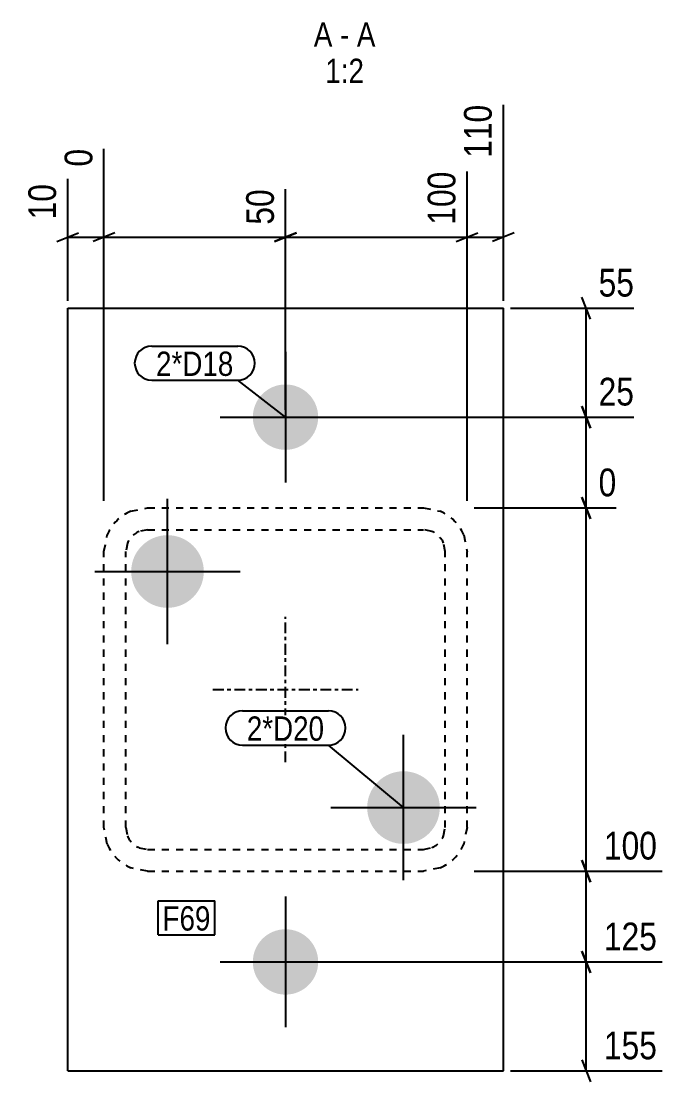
# Model space of a CAD drawing. Header units: millimetres. Extents: x -80 to 34240, y 3 to 819.
# Drawn here: x 15704.8 to 15881.6, y 4.8 to 296.8 of the extents above; entities that cross this region are included whole.
import ezdxf

# ---------------------------------------------------------------- set-up
doc = ezdxf.new("R2010")
doc.units = ezdxf.units.MM
doc.linetypes.add('DXK_LINE_DOT2', pattern=[3.9198, 1.9599, -1.9599])
doc.linetypes.add('DXK_LINE_DOT3', pattern=[5.9187, 2.979, -0.9799, 0.9799, -0.9799])
for name, color, linetype in [('MÅLSÆTNING', 7, 'Continuous'), ('STÅL', 7, 'Continuous'), ('TEKST', 7, 'Continuous')]:
    doc.layers.add(name, color=color, linetype=linetype)
doc.styles.add('Arial Narrow', font='ARIALN.TTF', dxfattribs={"height": 0.2})

msp = doc.modelspace()

# ---------------------------------------------------------------- hatches: boundary and pattern name
at = {"layer": 'STÅL', "linetype": 'Continuous'}
for points in [[(15777.65, 196.8, -1), (15777.65, 178.8, -1)], [(15735.15, 145.3, -1), (15755.15, 145.3, -1)], [(15800.15, 80.3, -1), (15820.15, 80.3, -1)], [(15777.65, 46.8, -1), (15777.65, 28.8, -1)]]:
    msp.add_hatch(color=96, dxfattribs=at).paths.add_polyline_path(points)

# ---------------------------------------------------------------- linework, layer by layer
at = {"layer": 'MÅLSÆTNING', "color": 7, "linetype": 'Continuous'}
for p, q in [((15837.65, 219.8), (15837.65, 273.81)), ((15727.65, 164.8), (15727.65, 261.66)), ((15727.65, 164.8), (15727.65, 261.66)), ((15827.65, 164.8), (15827.65, 255.41)), ((15827.65, 164.8), (15827.65, 255.41)), ((15717.65, 219.8), (15717.65, 253.45)), ((15777.65, 189.8), (15777.65, 250.54)), ((15777.65, 189.8), (15777.65, 250.54)), ((15714.65, 236.19), (15720.65, 238.59)), ((15717.65, 237.39), (15727.65, 237.39)), ((15730.65, 238.59), (15724.65, 236.19)), ((15730.65, 238.59), (15724.65, 236.19)), ((15727.65, 237.39), (15777.65, 237.39)), ((15774.65, 236.19), (15780.65, 238.59)), ((15777.65, 237.39), (15827.65, 237.39)), ((15824.65, 236.19), (15830.65, 238.59)), ((15824.65, 236.19), (15830.65, 238.59)), ((15827.65, 237.39), (15837.65, 237.39)), ((15840.65, 238.59), (15834.65, 236.19)), ((15861.69, 214.8), (15859.29, 220.8)), ((15839.65, 217.8), (15873.64, 217.8)), ((15860.49, 187.8), (15860.49, 217.8)), ((15859.29, 190.8), (15861.69, 184.8)), ((15861.69, 184.8), (15859.29, 190.8)), ((15779.65, 187.8), (15873.64, 187.8)), ((15779.65, 187.8), (15873.64, 187.8)), ((15860.49, 162.8), (15860.49, 187.8)), ((15859.29, 165.8), (15861.69, 159.8)), ((15861.69, 159.8), (15859.29, 165.8)), ((15829.65, 162.8), (15868.77, 162.8)), ((15829.65, 162.8), (15868.77, 162.8)), ((15860.49, 62.8), (15860.49, 162.8)), ((15861.69, 59.8), (15859.29, 65.8)), ((15859.29, 65.8), (15861.69, 59.8)), ((15829.65, 62.8), (15881.43, 62.8)), ((15829.65, 62.8), (15881.43, 62.8)), ((15860.49, 37.8), (15860.49, 62.8)), ((15859.29, 40.8), (15861.69, 34.8)), ((15861.69, 34.8), (15859.29, 40.8)), ((15779.65, 37.8), (15881.43, 37.8)), ((15779.65, 37.8), (15881.43, 37.8)), ((15860.49, 7.8), (15860.49, 37.8)), ((15859.29, 10.8), (15861.69, 4.8)), ((15839.65, 7.8), (15881.43, 7.8))]:
    msp.add_line(p, q, dxfattribs=at)
at = {"layer": 'STÅL', "color": 2, "linetype": 'Continuous'}
for p, q in [((15717.65, 7.8), (15717.65, 217.8)), ((15717.65, 217.8), (15837.65, 217.8)), ((15837.65, 7.8), (15837.65, 217.8)), ((15717.65, 7.8), (15837.65, 7.8))]:
    msp.add_line(p, q, dxfattribs=at)
at = {"layer": 'STÅL', "color": 96, "linetype": 'Continuous'}
for p, q in [((15777.65, 205.8), (15777.65, 169.8)), ((15759.65, 187.8), (15795.65, 187.8)), ((15745.15, 125.3), (15745.15, 165.3)), ((15725.15, 145.3), (15765.15, 145.3)), ((15810.15, 60.3), (15810.15, 100.3)), ((15790.15, 80.3), (15830.15, 80.3)), ((15777.65, 55.8), (15777.65, 19.8)), ((15759.65, 37.8), (15795.65, 37.8))]:
    msp.add_line(p, q, dxfattribs=at)
at = {"layer": 'STÅL', "color": 7, "linetype": 'DXK_LINE_DOT2'}
for p, q in [((15735.05, 161.89), (15739.65, 162.8)), ((15739.65, 162.8), (15815.65, 162.8)), ((15815.65, 162.8), (15820.24, 161.89)), ((15727.65, 150.8), (15728.56, 155.39)), ((15739.65, 156.8), (15737.35, 156.34)), ((15739.65, 156.8), (15815.65, 156.8)), ((15817.94, 156.34), (15815.65, 156.8)), ((15826.73, 155.39), (15827.65, 150.8)), ((15734.1, 153.1), (15733.65, 150.8)), ((15821.65, 150.8), (15821.19, 153.1)), ((15727.65, 74.8), (15727.65, 150.8)), ((15733.65, 74.8), (15733.65, 150.8)), ((15821.65, 74.8), (15821.65, 150.8)), ((15827.65, 74.8), (15827.65, 150.8)), ((15728.56, 70.21), (15727.65, 74.8)), ((15733.65, 74.8), (15734.1, 72.5)), ((15821.19, 72.5), (15821.65, 74.8)), ((15827.65, 74.8), (15826.73, 70.21)), ((15737.35, 69.26), (15739.65, 68.8)), ((15739.65, 68.8), (15815.65, 68.8)), ((15815.65, 68.8), (15817.94, 69.26)), ((15739.65, 62.8), (15735.05, 63.71)), ((15739.65, 62.8), (15815.65, 62.8)), ((15820.24, 63.71), (15815.65, 62.8))]:
    msp.add_line(p, q, dxfattribs=at)
at = {"layer": 'STÅL', "color": 7, "linetype": 'DXK_LINE_DOT3'}
for p, q in [((15777.65, 92.8), (15777.65, 132.8)), ((15757.65, 112.8), (15797.65, 112.8))]:
    msp.add_line(p, q, dxfattribs=at)
at = {"layer": 'STÅL', "color": 7, "linetype": 'DXK_LINE_DOT2'}
for centre, radius, start, end in [((15739.65, 150.8), 12, 112.5, 157.5), ((15815.65, 150.8), 12, 22.5, 67.5), ((15739.65, 150.8), 6, 112.5, 157.5), ((15815.65, 150.8), 6, 22.5, 67.5), ((15739.65, 74.8), 12, 202.5, 247.5), ((15739.65, 74.8), 6, 202.5, 247.5), ((15815.65, 74.8), 6, 292.5, 337.5), ((15815.65, 74.8), 12, 292.5, 337.5)]:
    msp.add_arc(centre, radius, start, end, dxfattribs=at)

# ---------------------------------------------------------------- wipeouts: each hides what was drawn before it
at = {"color": 0, "linetype": 'Continuous'}
for points, layer in [([(15836.05, 275.41), (15824.85, 275.41), (15824.85, 257.59), (15836.05, 257.59)], 'MÅLSÆTNING'), ([(15726.05, 263.26), (15714.85, 263.26), (15714.85, 255.19), (15726.05, 255.19)], 'MÅLSÆTNING'), ([(15716.05, 253.59), (15704.85, 253.59), (15704.85, 240.64), (15716.05, 240.64)], 'MÅLSÆTNING'), ([(15881.57, 64.4), (15881.57, 75.6), (15863.75, 75.6), (15863.75, 64.4)], 'MÅLSÆTNING'), ([(15881.57, 39.4), (15881.57, 50.6), (15863.75, 50.6), (15863.75, 39.4)], 'MÅLSÆTNING'), ([(15881.57, 9.4), (15881.57, 20.6), (15863.75, 20.6), (15863.75, 9.4)], 'MÅLSÆTNING'), ([(15790.56, 289.81), (15790.56, 296.81), (15785.45, 296.81), (15785.45, 289.81)], 'TEKST'), ([(15795.21, 289.81), (15795.21, 296.81), (15792.66, 296.81), (15792.66, 289.81)], 'TEKST'), ([(15802.43, 289.81), (15802.43, 296.81), (15797.31, 296.81), (15797.31, 289.81)], 'TEKST'), ([(15799.27, 279.81), (15799.27, 286.81), (15788.61, 286.81), (15788.61, 279.81)], 'TEKST')]:
    msp.add_wipeout(points, dxfattribs=at).dxf.layer = layer
at = {"color": 0}
for points in [[(15763.32, 199.16), (15763.32, 206.16), (15742, 206.16), (15742, 199.16)], [(15757, 46.44), (15757, 53.44), (15743.78, 53.44), (15743.78, 46.44)]]:
    msp.add_wipeout(points, dxfattribs=at).dxf.layer = 'TEKST'

# ---------------------------------------------------------------- next in the draw order: texts
at = {"layer": 'MÅLSÆTNING', "color": 3, "linetype": 'Continuous', "style": 'Arial Narrow'}
for s, height, p in [('110', 7.635, (15834.45, 259.19)), ('0', 7.64, (15724.45, 256.79)), ('10', 7.635, (15714.45, 242.24))]:
    msp.add_text(s, height=height, rotation=90.0002, dxfattribs=at).set_placement(p)
for s, p in [('100', (15865.35, 66)), ('125', (15865.35, 41)), ('155', (15865.35, 11))]:
    msp.add_text(s, height=7.635, dxfattribs=at).set_placement(p)
at = {"layer": 'TEKST', "color": 3, "linetype": 'Continuous', "style": 'Arial Narrow'}
for s, height, p in [('A', 6.68, (15785.45, 289.81)), ('A', 6.68, (15797.31, 289.81)), ('-', 6.68, (15792.66, 289.81)), ('1:2', 6.681, (15788.61, 279.81))]:
    msp.add_text(s, height=height, dxfattribs=at).set_placement(p)

# ---------------------------------------------------------------- next in the draw order: wipeouts: each hides what was drawn before it
at = {"color": 0, "linetype": 'Continuous'}
for points in [[(15826.05, 257.01), (15814.85, 257.01), (15814.85, 239.19), (15826.05, 239.19)], [(15776.05, 252.14), (15764.85, 252.14), (15764.85, 239.19), (15776.05, 239.19)], [(15875.24, 219.4), (15875.24, 230.6), (15862.29, 230.6), (15862.29, 219.4)], [(15875.24, 189.4), (15875.24, 200.6), (15862.29, 200.6), (15862.29, 189.4)], [(15870.37, 164.4), (15870.37, 175.6), (15862.29, 175.6), (15862.29, 164.4)]]:
    msp.add_wipeout(points, dxfattribs=at).dxf.layer = 'MÅLSÆTNING'
at = {"color": 0}
for points in [[(15763.32, 199.16), (15763.32, 206.16), (15742, 206.16), (15742, 199.16)], [(15788.3, 98.71), (15788.3, 105.71), (15766.99, 105.71), (15766.99, 98.71)], [(15757, 46.44), (15757, 53.44), (15743.78, 53.44), (15743.78, 46.44)]]:
    msp.add_wipeout(points, dxfattribs=at).dxf.layer = 'TEKST'

# ---------------------------------------------------------------- next in the draw order: linework, layer by layer
at = {"layer": 'MÅLSÆTNING', "color": 7, "linetype": 'Continuous'}
msp.add_line((15780.65, 238.59), (15774.65, 236.19), dxfattribs=at)
at = {"layer": 'TEKST', "color": 7, "linetype": 'Continuous'}
for p, q in [((15740.8, 207.36), (15764.52, 207.36)), ((15740.8, 197.96), (15764.52, 197.96)), ((15777.65, 187.8), (15764.52, 197.96)), ((15742.58, 54.64), (15758.2, 54.64)), ((15742.58, 45.24), (15742.58, 54.64)), ((15758.2, 45.24), (15758.2, 54.64)), ((15742.58, 45.24), (15758.2, 45.24))]:
    msp.add_line(p, q, dxfattribs=at)
for centre, start, end in [((15740.8, 202.66), 90, 270), ((15764.52, 202.66), 270, 90)]:
    msp.add_arc(centre, 4.7, start, end, dxfattribs=at)

# ---------------------------------------------------------------- next in the draw order: texts
at = {"layer": 'MÅLSÆTNING', "color": 3, "linetype": 'Continuous', "style": 'Arial Narrow'}
for s, p in [('100', (15824.45, 240.79)), ('50', (15774.45, 240.79))]:
    msp.add_text(s, height=7.635, rotation=90.0002, dxfattribs=at).set_placement(p)
for s, height, p in [('55', 7.635, (15863.89, 221)), ('25', 7.635, (15863.89, 191)), ('0', 7.64, (15863.89, 166))]:
    msp.add_text(s, height=height, dxfattribs=at).set_placement(p)
at = {"layer": 'TEKST', "color": 3, "style": 'Arial Narrow'}
for s, p in [('2*D18', (15742, 199.16)), ('F69', (15743.78, 46.44))]:
    msp.add_text(s, height=6.681, dxfattribs=at).set_placement(p)

# ---------------------------------------------------------------- next in the draw order: wipeouts: each hides what was drawn before it
at = {"color": 0}
msp.add_wipeout([(15788.3, 98.71), (15788.3, 105.71), (15766.99, 105.71), (15766.99, 98.71)], dxfattribs=at).dxf.layer = 'TEKST'

# ---------------------------------------------------------------- next in the draw order: linework, layer by layer
at = {"layer": 'TEKST', "color": 7, "linetype": 'Continuous'}
for p, q in [((15765.79, 106.91), (15789.5, 106.91)), ((15765.79, 97.51), (15789.5, 97.51)), ((15810.15, 80.3), (15789.5, 97.51))]:
    msp.add_line(p, q, dxfattribs=at)
for centre, start, end in [((15765.79, 102.21), 90, 270), ((15789.5, 102.21), 270, 90)]:
    msp.add_arc(centre, 4.7, start, end, dxfattribs=at)

# ---------------------------------------------------------------- next in the draw order: texts
at = {"layer": 'TEKST', "color": 3, "style": 'Arial Narrow'}
msp.add_text('2*D20', height=6.681, dxfattribs=at).set_placement((15766.99, 98.71))

doc.saveas('drawing.dxf')
